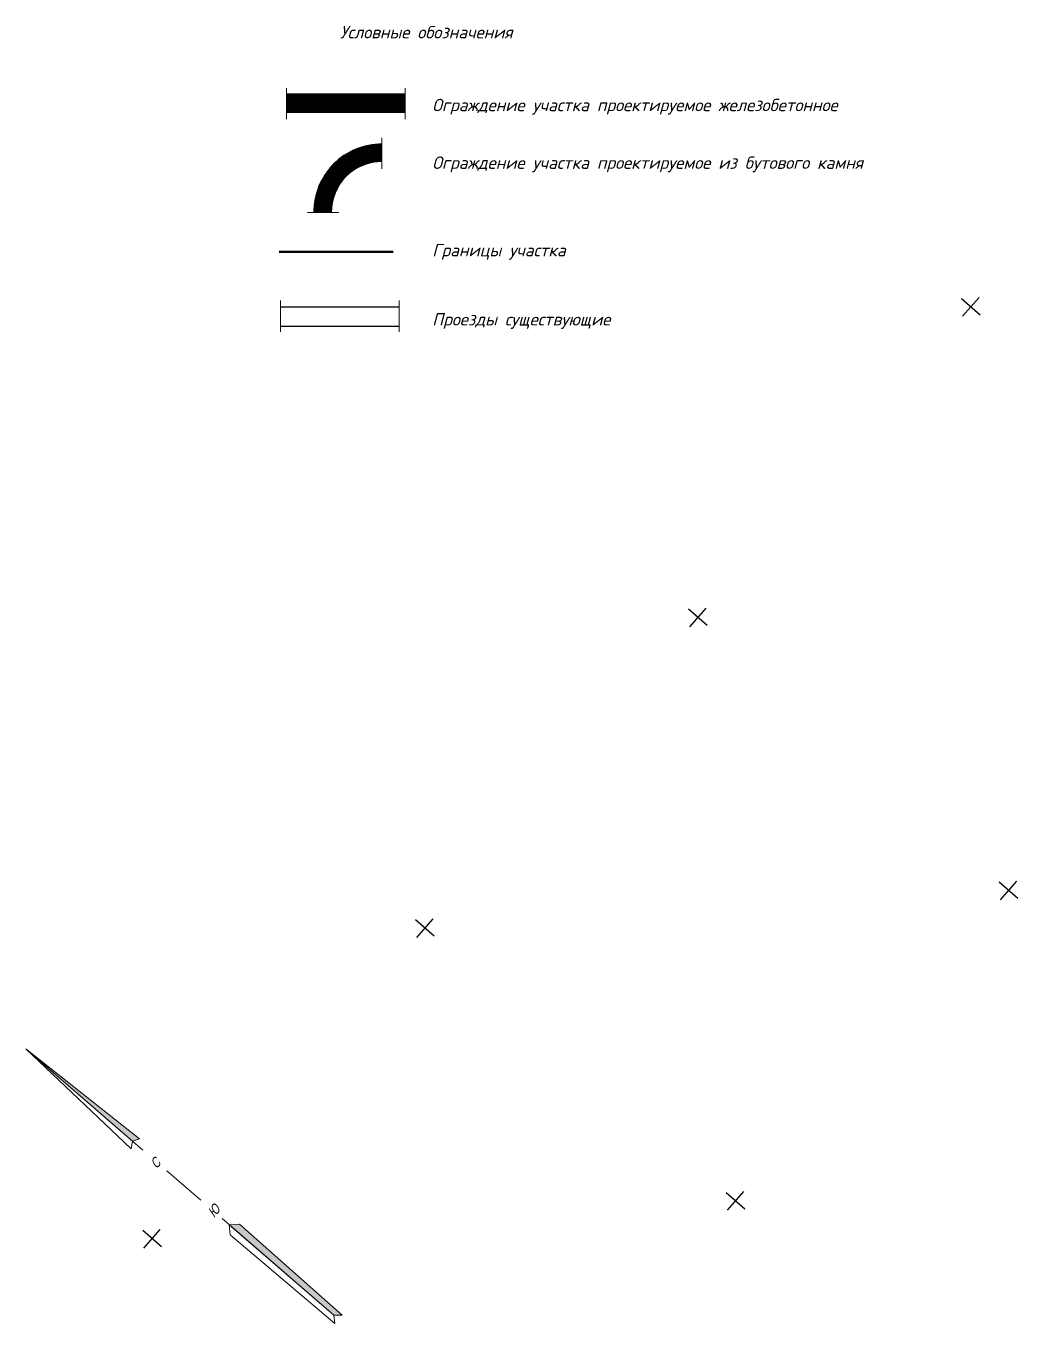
# Model space of a CAD drawing. Header units: millimetres. Extents: x -2893842 to -949497, y -1203244 to 262218.
# Drawn here: x -2479360 to -2358427, y -51217 to 105415 of the extents above; entities that cross this region are included whole.
import ezdxf

# ---------------------------------------------------------------- set-up
doc = ezdxf.new("R2010")
doc.units = ezdxf.units.MM
doc.layers.get('0').update_dxf_attribs({"lineweight": 5})
for name, color, linetype in [('!!!_ Размеры', 7, 'Continuous'), ('02_сетка', 253, 'Continuous'), ('10_Границы покрытий и угодий', 253, 'Continuous'), ('18_Зарамочное оформление', 253, 'Continuous'), ('61_Отметки высоты поверхности', 253, 'Continuous'), ('65_Границы', 253, 'Continuous')]:
    doc.layers.add(name, color=color, linetype=linetype)
doc.layers.add('!!Fence', color=1, linetype='Continuous', lineweight=30)
doc.layers.add('#Штриховка', color=251, linetype='Continuous', lineweight=5)
doc.styles.add('LIKE17', font='d431.shx')
doc.styles.add('STEP PR', font='isocpeui.ttf')

# ---------------------------------------------------------------- blocks, each defined once
blk = doc.blocks.new('BL_333')
at = {"color": 0}
for p, q in [((-3, 0), (3, 0)), ((0, -3), (0, 3))]:
    blk.add_line(p, q, dxfattribs=at)
blk = doc.blocks.new('Топо_07.04.17')
at = {"layer": '02_сетка', "linetype": 'Continuous'}
for p, q in [((-414620, 231393), (-412399, 233409)), ((-412501, 231290), (-414517, 233511)), ((-451644, 197788), (-449422, 199805)), ((-449525, 197686), (-451541, 199907)), ((-488667, 164184), (-486446, 166200)), ((-486549, 164082), (-488565, 166303)), ((-418039, 160765), (-415818, 162781)), ((-415921, 160662), (-417937, 162884)), ((-525691, 130580), (-523470, 132596)), ((-523572, 130477), (-525589, 132699)), ((-455063, 127160), (-452842, 129177)), ((-452944, 127058), (-454961, 129279))]:
    blk.add_line(p, q, dxfattribs=at)
at = {"layer": '02_сетка', "xscale": 500.0000000002746, "yscale": 500.0000000002746, "zscale": 500.0000000002746, "rotation": 42.22816425403256}
for p in [(-413509, 232401), (-450533, 198797), (-487557, 165192), (-416929, 161773), (-524580, 131588), (-453952, 128169)]:
    blk.add_blockref('BL_333', p, dxfattribs=at)

msp = doc.modelspace()

# ---------------------------------------------------------------- hatches: boundary and pattern name
at = {"layer": '#Штриховка', "lineweight": 0}
h = msp.add_hatch(dxfattribs=at)
h.set_pattern_fill('ANSI31', color=5, scale=20)
h.paths.add_polyline_path([(-2433502.83035, 97131.74033), (-2447849.54408, 97131.74033), (-2447849.54408, 95931.74033), (-2433502.83035, 95931.74033)])
h.paths.add_polyline_path([(-2433502.83035, 95931.74033), (-2447849.54408, 95931.74033), (-2447849.54408, 95731.74033), (-2433502.83035, 95731.74033)])
h.paths.add_polyline_path([(-2433502.83035, 95731.74033), (-2447849.54408, 95731.74033), (-2447849.54408, 95031.74033), (-2433502.83035, 95031.74033)])
h = msp.add_hatch(dxfattribs=at)
h.set_pattern_fill('ANSI31', color=148, scale=20)
h.paths.add_polyline_path([(-2436326.84576, 89919.24669), (-2436326.84576, 91119.24727, 0.4167989579), (-2444534.0096, 82854.356), (-2443333.96558, 82854.356, -0.4172426556)])
h.paths.add_polyline_path([(-2436326.84576, 89419.24639), (-2436326.84576, 89919.24669, 0.4172426556), (-2443333.96558, 82854.356), (-2442833.94244, 82854.356, -0.4174759394)], flags=17)
h.paths.add_polyline_path([(-2436326.84576, 89019.24611), (-2436326.84576, 89419.24639, 0.4174759394), (-2442833.94244, 82854.356), (-2442433.92119, 82854.356, -0.417690137)], flags=16)
at = {"layer": '18_Зарамочное оформление', "linetype": 'Continuous', "lineweight": 20}
for points in [[(-2477813.19438, -19517.59126), (-2477867.41177, -19586.95669), (-2466470.49545, -29475.45116), (-2465611.20834, -29186.59184)], [(-2442144.95911, -50492.51234), (-2441116.26485, -50480.7608), (-2453535.55378, -39485.84503), (-2454769.69007, -39568.86837)]]:
    msp.add_hatch(color=7, dxfattribs=at).paths.add_polyline_path(points)

# ---------------------------------------------------------------- linework, layer by layer
at = {"layer": '!!!_ Размеры', "color": 148, "lineweight": 30}
for radius, start, end in [(8200, 89.948149892, 180.453442336), (6100, 89.9302998472, 180.6095505706)]:
    msp.add_arc((-2436334.26639, 82919.25063), radius, start, end, dxfattribs=at)
at = {"layer": '!!!_ Размеры', "color": 148, "lineweight": 25}
for radius, start, end in [(7000, 89.939261299, 180.531177372), (6500, 89.9345890893, 180.572038479)]:
    msp.add_arc((-2436334.26639, 82919.25063), radius, start, end, dxfattribs=at)
at = {"layer": '!!Fence', "color": 5, "lineweight": 50}
for points in [[(-2447849.54408, 97131.74033), (-2433502.83035, 97131.74033)], [(-2447849.54408, 95031.74033), (-2433495.57958, 95031.74033)]]:
    msp.add_lwpolyline(points, dxfattribs=at)
at = {"layer": '!!Fence', "color": 5, "lineweight": 25}
for points in [[(-2447849.54408, 95931.74033), (-2433502.83035, 95931.74033)], [(-2447849.54408, 95731.74033), (-2433502.83035, 95731.74033)]]:
    msp.add_lwpolyline(points, dxfattribs=at)
at = {"lineweight": 0}
for points in [[(-2447849.54408, 97894.16133), (-2447849.54408, 94125.85028)], [(-2433502.83035, 97894.16133), (-2433502.83035, 94125.85028)], [(-2436326.84576, 91881.6671), (-2436326.84576, 88113.35606)], [(-2445296.34218, 82854.356), (-2441528.03114, 82854.356)], [(-2448567.06335, 72197.19732), (-2448567.06335, 68428.88628)], [(-2434220.34962, 72197.19732), (-2434220.34962, 68428.88628)]]:
    msp.add_lwpolyline(points, dxfattribs=at)
at = {"layer": '10_Границы покрытий и угодий', "color": 7, "linetype": 'Continuous', "lineweight": 30}
for points in [[(-2448567.06335, 71434.77633), (-2434220.34962, 71434.77633)], [(-2448567.06335, 69102.29636), (-2434220.34962, 69102.29636)]]:
    msp.add_lwpolyline(points, dxfattribs=at)
at = {"layer": '18_Зарамочное оформление', "color": 7, "linetype": 'Continuous', "lineweight": 20, "flags": 128}
for points in [[(-2479360.45035, -18291.52701), (-2466635.28723, -30366.88692), (-2466470.49545, -29475.45116)], [(-2479360.45035, -18291.52701), (-2465215.31273, -30530.71434)], [(-2462308.54977, -33045.81298), (-2458215.01886, -36587.77157)], [(-2455624.81245, -38828.96726), (-2442144.95911, -50492.51234)], [(-2442144.95911, -50492.51234), (-2442008.73859, -51512.21521), (-2454674.47402, -40802.12388), (-2454769.69007, -39568.86837)]]:
    msp.add_lwpolyline(points, dxfattribs=at)
for points in [[(-2479360.45035, -18291.52701), (-2465611.20834, -29186.59184), (-2466470.49545, -29475.45116)], [(-2442144.95911, -50492.51234), (-2441116.26485, -50480.7608), (-2453535.55378, -39485.84503), (-2454769.69007, -39568.86837)]]:
    msp.add_lwpolyline(points, close=True, dxfattribs=at)
at = {"layer": '65_Границы', "color": 1, "linetype": 'Continuous', "lineweight": 50}
msp.add_lwpolyline([(-2448739.45038, 78080.5614), (-2434961.3553, 78080.5614)], dxfattribs=at)

# ---------------------------------------------------------------- block references
at = {"layer": '!!!_ Размеры', "color": 1, "lineweight": 0, "rotation": 6.471407436947433}
msp.add_blockref('Топо_07.04.17', (-1928038.79367, -112877.83782), dxfattribs=at)

# ---------------------------------------------------------------- texts
at = {"layer": '18_Зарамочное оформление', "color": 7, "linetype": 'Continuous', "lineweight": 9, "style": 'LIKE17', "oblique": 15, "width": 0.8}
for s, p in [('С', (-2463559.1667, -32864.54927, -67199.99998)), ('Ю', (-2456611.21091, -38760.46098, -67199.99998))]:
    msp.add_text(s, height=1200, rotation=49.2741217989, dxfattribs=at).set_placement(p)
at = {"layer": '61_Отметки высоты поверхности', "color": 7, "linetype": 'Continuous', "lineweight": 15, "style": 'STEP PR'}
for s, p in [('Условные обозначения', (-2441374.47243, 103904.62006, -67199.99998)), ('Ограждение участка проектируемое железобетонное', (-2430234.64931, 95099.41342, -67199.99998)), ('Ограждение участка проектируемое из бутового камня', (-2430234.64931, 88124.04346, -67199.99998)), ('Границы участка', (-2430234.64931, 77542.93164, -67199.99998)), ('Проезды существующие', (-2430234.64931, 69183.75383, -67199.99998))]:
    msp.add_text(s, height=1500, dxfattribs=at).set_placement(p)

doc.saveas('drawing.dxf')
